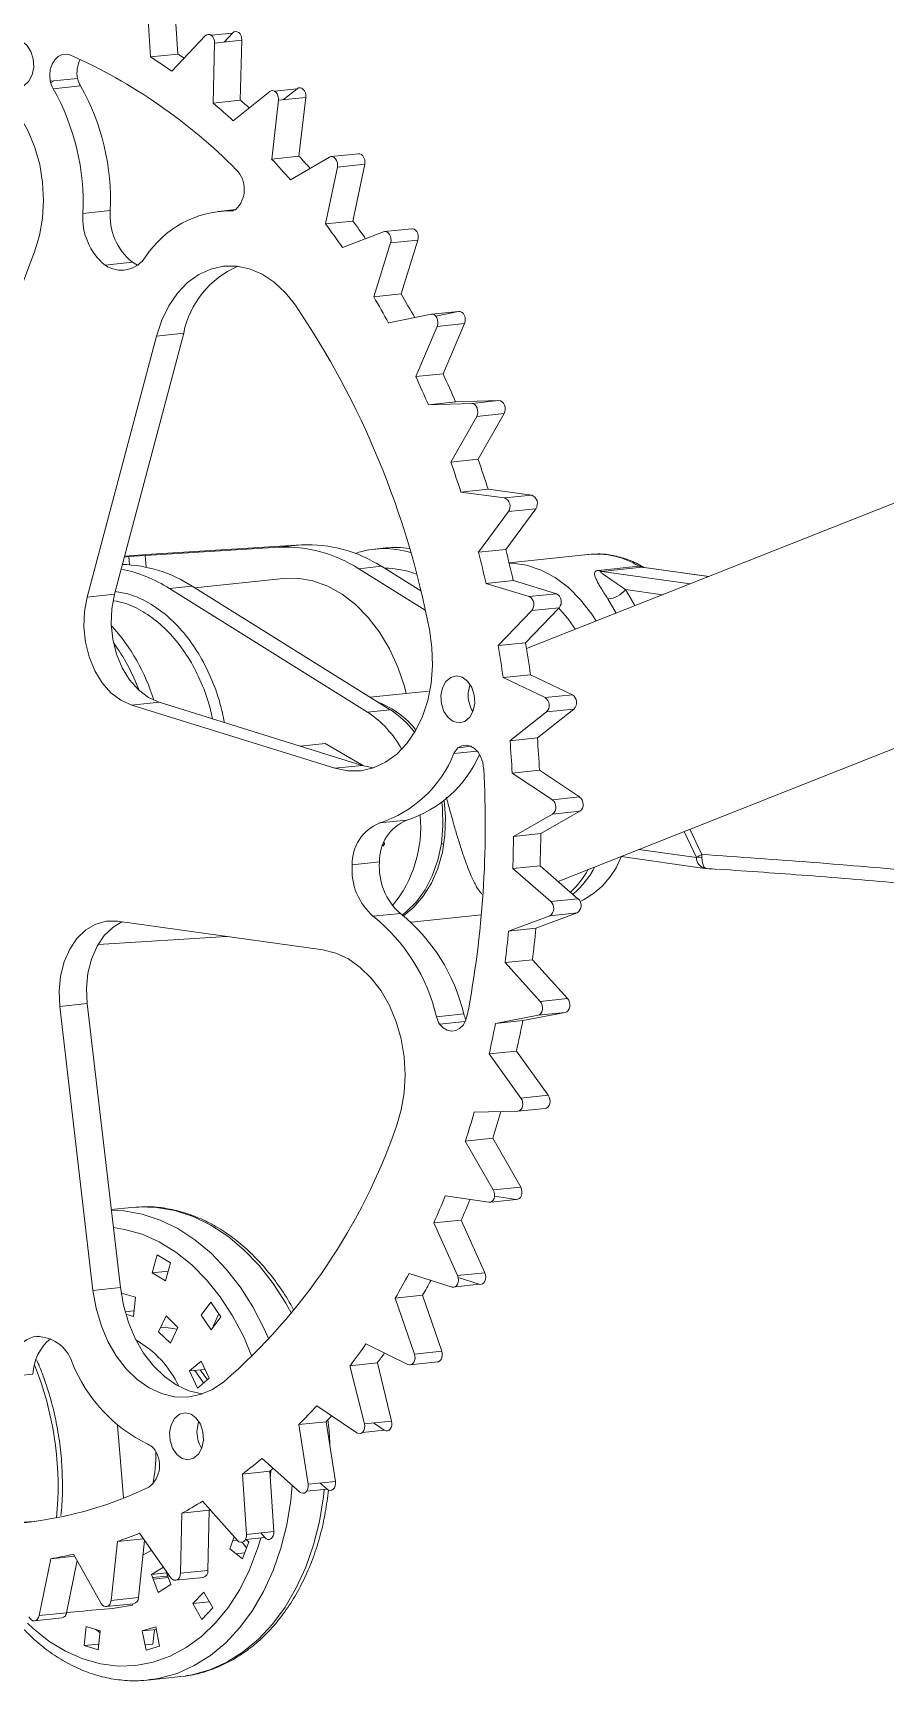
# Model space of a CAD drawing. Header units: millimetres. Extents: x -696 to 165, y -344 to 645.
# Drawn here: x -342.1 to -233.7, y -127.7 to 81.8 of the extents above; entities that cross this region are included whole.
import ezdxf

# ---------------------------------------------------------------- set-up
doc = ezdxf.new("R2010")
doc.units = ezdxf.units.MM

msp = doc.modelspace()

# ---------------------------------------------------------------- linework, layer by layer
at = {"color": 7, "linetype": 'Continuous', "lineweight": 15}
for p, q in [((-327.59, 86.48), (-327.11, 78.81)), ((-324.11, 86.85), (-323.64, 79.17)), ((-316.66, 81.84), (-317.75, 80.69)), ((-320.14, 81.48), (-324.38, 76.97)), ((-318.96, 80.57), (-319.15, 72.94)), ((-315.48, 80.93), (-315.68, 73.3)), ((-90.76, 78.1), (-279.27, 3.56)), ((-311.94, 74.4), (-316.57, 70.67)), ((-308.46, 74.76), (-310.2, 73.37)), ((-307.36, 73.66), (-308.22, 66.19)), ((-319.15, 72.94), (-315.68, 73.3)), ((-310.83, 73.3), (-311.69, 65.82)), ((-311.69, 65.82), (-308.22, 66.19)), ((-304.34, 66.05), (-309.31, 63.16)), ((-300.66, 66.48), (-304.13, 66.12)), ((-299.86, 65.15), (-301.37, 57.93)), ((-303.33, 64.79), (-304.84, 57.57)), ((-335.7, 58.9), (-332.22, 59.26)), ((-316.26, 59.39), (-318.49, 59.15)), ((-293.86, 56.96), (-297.33, 56.59)), ((-297.47, 56.56), (-302.69, 54.55)), ((-296.57, 55.15), (-298.71, 48.3)), ((-293.09, 55.51), (-295.23, 48.67)), ((-341.86, 54.03), (-353.62, 22.86)), ((-329.4, 52.68), (-332.88, 52.32)), ((-329.4, 52.68), (-328.77, 52.34)), ((-275.27, -26.04), (-74.97, 53.15)), ((-287.93, 46.44), (-290.83, 45.85)), ((-291.41, 46.07), (-296.81, 44.97)), ((-290.63, 44.53), (-293.37, 38.15)), ((-287.15, 44.9), (-289.89, 38.51)), ((-335.17, 10.11), (-326.35, 43.3)), ((-331.7, 10.47), (-322.88, 43.67)), ((-322.88, 43.67), (-326.35, 43.3)), ((-291.76, 34.55), (-288.29, 34.92)), ((-286.25, 34.73), (-291.76, 34.55)), ((-282.78, 35.1), (-288.29, 34.92)), ((-285.61, 33.09), (-288.91, 27.27)), ((-282.14, 33.45), (-285.43, 27.63)), ((-288.91, 27.27), (-285.43, 27.63)), ((-287.61, 23.46), (-284.14, 23.82)), ((-282.08, 22.71), (-287.61, 23.46)), ((-278.61, 23.08), (-284.14, 23.82)), ((-282.08, 22.71), (-278.61, 23.08)), ((-281.58, 20.98), (-285.39, 15.81)), ((-278.11, 21.35), (-281.92, 16.17)), ((-278.11, 21.35), (-281.58, 20.98)), ((-329.85, 15.25), (-330.44, 15.2)), ((-330.42, 15.3), (-326.98, 15.55)), ((-310.77, 16.46), (-327.77, 15.39)), ((-324.89, 15.69), (-326.98, 15.55)), ((-324.89, 15.69), (-307.89, 16.76)), ((-310.77, 16.46), (-307.89, 16.76)), ((-297.19, 16.36), (-298.58, 16.21)), ((-285.39, 15.81), (-281.92, 16.17)), ((-271.46, 15.54), (-281.49, 14.48)), ((-297.73, 14.02), (-300.61, 13.72)), ((-292.15, 8.44), (-300.61, 13.72)), ((-297.73, 14.02), (-292.72, 10.89)), ((-270.13, 13.51), (-264.98, 14.05)), ((-264.55, 13.9), (-269.7, 13.36)), ((-256.06, 12.74), (-264.33, 13.89)), ((-321.8, 11.49), (-324.68, 11.19)), ((-324.68, 11.19), (-299.5, -4.51)), ((-321.8, 11.49), (-296.63, -4.21)), ((-310.23, 12.48), (-321.48, 11.3)), ((-284.43, 11.84), (-280.95, 12.21)), ((-278.96, 10.18), (-284.43, 11.84)), ((-275.48, 10.54), (-280.95, 12.21)), ((-278.96, 10.18), (-275.48, 10.54)), ((-335.17, 10.11), (-331.7, 10.47)), ((-278.6, 8.39), (-282.87, 3.94)), ((-275.13, 8.76), (-279.39, 4.3)), ((-275.13, 8.76), (-278.6, 8.39)), ((-282.87, 3.94), (-279.39, 4.3)), ((-282.25, -0.13), (-278.77, 0.24)), ((-273.44, -2.31), (-278.77, 0.24)), ((-291.73, -1.85), (-299.16, -2.63)), ((-276.91, -2.68), (-282.25, -0.13)), ((-326.02, -3.27), (-329.5, -3.64)), ((-303.65, -11.65), (-329.5, -3.64)), ((-300.17, -11.29), (-326.02, -3.27)), ((-273.24, -4.13), (-277.9, -7.8)), ((-299.5, -4.51), (-296.63, -4.21)), ((-276.72, -4.49), (-281.38, -8.16)), ((-281.38, -8.16), (-277.9, -7.8)), ((-304.87, -8.52), (-308.02, -8.85)), ((-288, -9.05), (-286.33, -8.87)), ((-303.65, -11.65), (-300.17, -11.29)), ((-300.17, -11.29), (-298.73, -11.6)), ((-281.11, -12.27), (-277.64, -11.9)), ((-275.99, -15.67), (-281.11, -12.27)), ((-272.52, -15.31), (-277.64, -11.9)), ((-275.99, -15.67), (-272.52, -15.31)), ((-297.98, -18.62), (-294.5, -18.26)), ((-275.95, -17.49), (-280.94, -20.33)), ((-272.48, -17.13), (-277.46, -19.96)), ((-272.48, -17.13), (-275.95, -17.49)), ((-280.94, -20.33), (-277.46, -19.96)), ((-297.35, -21.31), (-297.49, -21.32)), ((-290.12, -21.28), (-289.78, -21.25)), ((-267.23, -22.9), (-256.58, -24.39)), ((-301.44, -23.94), (-297.97, -23.58)), ((-281.03, -24.41), (-277.55, -24.05)), ((-276.2, -28.62), (-281.03, -24.41)), ((-272.73, -28.25), (-277.55, -24.05)), ((-276.2, -28.62), (-272.73, -28.25)), ((-331.32, -31.11), (-305.18, -34.75)), ((-295.29, -30.13), (-298.77, -30.49)), ((-293.96, -31.24), (-285.02, -30.3)), ((-276.32, -30.42), (-281.56, -32.37)), ((-272.84, -30.05), (-278.08, -32)), ((-272.84, -30.05), (-276.32, -30.42)), ((-317.42, -33.05), (-333.78, -34.08)), ((-281.56, -32.37), (-278.08, -32)), ((-282, -36.37), (-278.53, -36.01)), ((-277.54, -41.32), (-282, -36.37)), ((-274.06, -40.96), (-278.53, -36.01)), ((-335.16, -41.58), (-338.63, -41.94)), ((-330.94, -77.69), (-335.16, -41.58)), ((-277.54, -41.32), (-274.06, -40.96)), ((-334.42, -78.06), (-338.63, -41.94)), ((-277.81, -43.07), (-283.23, -44.12)), ((-283.23, -44.12), (-279.75, -43.75)), ((-274.34, -42.71), (-279.75, -43.75)), ((-274.34, -42.71), (-277.81, -43.07)), ((-284.02, -47.98), (-280.55, -47.62)), ((-279.98, -53.61), (-284.02, -47.98)), ((-276.51, -53.24), (-280.55, -47.62)), ((-279.98, -53.61), (-276.51, -53.24)), ((-280.41, -55.28), (-285.92, -55.4)), ((-287.06, -59.07), (-283.58, -58.71)), ((-283.5, -65.28), (-287.06, -59.07)), ((-280.02, -64.92), (-283.58, -58.71)), ((-284.07, -66.86), (-289.6, -66.05)), ((-280.6, -66.49), (-283.34, -66.09)), ((-329.51, -67.51), (-332.1, -67.78)), ((-328.97, -67.46), (-329.51, -67.51)), ((-291.06, -69.47), (-287.58, -69.11)), ((-284.56, -75.82), (-287.58, -69.11)), ((-288.04, -76.18), (-291.06, -69.47)), ((-326.89, -75.82), (-326.27, -73.55)), ((-288.75, -77.64), (-294.22, -75.92)), ((-285.28, -77.28), (-287.96, -76.43)), ((-334.42, -78.06), (-330.94, -77.69)), ((-330.82, -78.56), (-330.8, -78.41)), ((-319.43, -79.57), (-318.14, -81.43)), ((-295.97, -79.04), (-292.5, -78.68)), ((-293.53, -86.15), (-295.97, -79.04)), ((-290.06, -85.79), (-292.5, -78.68)), ((-342.03, -83.95), (-341.32, -83.87)), ((-294.38, -87.47), (-299.7, -84.86)), ((-293.53, -86.15), (-290.06, -85.79)), ((-322.13, -88.31), (-320.64, -87.07)), ((-301.73, -87.64), (-298.25, -87.27)), ((-299.9, -95.04), (-301.73, -87.64)), ((-296.43, -94.68), (-298.25, -87.27)), ((-294.07, -87.52), (-290.6, -87.16)), ((-342.06, -88.7), (-345.53, -89.06)), ((-300.86, -96.19), (-305.96, -92.73)), ((-330.52, -104.46), (-331.29, -95.22)), ((-308.24, -95.13), (-304.76, -94.77)), ((-307.06, -102.72), (-308.24, -95.13)), ((-303.58, -102.36), (-304.76, -94.77)), ((-297.39, -95.83), (-298.73, -94.92)), ((-308.12, -103.7), (-312.92, -99.44)), ((-315.41, -101.41), (-311.93, -101.05)), ((-314.89, -109.09), (-315.41, -101.41)), ((-311.41, -108.72), (-311.93, -101.05)), ((-304.64, -103.33), (-305.51, -102.56)), ((-323.28, -114.03), (-323.14, -106.4)), ((-323.14, -106.4), (-319.66, -106.03)), ((-319.81, -113.67), (-319.66, -106.03)), ((-319.43, -105.91), (-319.66, -106.03)), ((-312.56, -109.5), (-313.09, -108.9)), ((-332.12, -117.5), (-331.31, -110)), ((-331.31, -110), (-328, -109.66)), ((-328.65, -117.13), (-327.86, -109.87)), ((-314.88, -110.78), (-315.46, -110.1)), ((-314.98, -109.76), (-314.61, -110.04)), ((-341.27, -119.42), (-339.8, -112.19)), ((-339.8, -112.19), (-336.76, -111.87)), ((-337.79, -119.06), (-336.45, -112.43)), ((-333.39, -117.86), (-336.91, -111.61)), ((-326.96, -114.18), (-325.47, -113.24)), ((-326.74, -114.77), (-324.85, -114.57)), ((-325.21, -113.61), (-324.53, -115.46)), ((-325.07, -114.4), (-324.92, -114.4)), ((-323.9, -114.93), (-320.42, -114.57)), ((-323.28, -114.03), (-319.81, -113.67)), ((-332.12, -117.5), (-328.65, -117.13)), ((-321.71, -117.88), (-320.32, -116.42)), ((-341.27, -119.42), (-337.79, -119.06)), ((-332.73, -118.28), (-329.25, -117.91)), ((-329.38, -118.07), (-329.4, -117.93)), ((-341.86, -120.09), (-338.38, -119.72)), ((-333.49, -121.34), (-333.75, -123.77)), ((-328.16, -121.37), (-326.43, -120.86)), ((-326.61, -121.21), (-326.8, -123.04)), ((-326.43, -120.86), (-325.94, -123.31)), ((-333.75, -123.77), (-335.53, -123.24)), ((-327.81, -123.15), (-326.8, -123.04)), ((-327.43, -127.62), (-323.26, -127.18)), ((-326.84, -127.54), (-327.43, -127.62)), ((-323.26, -127.18), (-322.67, -127.11))]:
    msp.add_line(p, q, dxfattribs=at)
at = {"color": 144, "linetype": 'Continuous', "lineweight": 0}
for p, q in [((-319.39, 81.56), (-316.66, 81.84)), ((-315.48, 80.93), (-318.96, 80.57)), ((-327.11, 78.81), (-323.64, 79.17)), ((-339.87, 75.7), (-336.4, 76.06)), ((-336.01, 75.11), (-339.48, 74.75)), ((-311.34, 74.46), (-308.46, 74.76)), ((-307.36, 73.66), (-310.83, 73.3)), ((-299.86, 65.15), (-303.33, 64.79)), ((-317.01, 59.21), (-316.61, 59.25)), ((-304.84, 57.57), (-301.37, 57.93)), ((-293.09, 55.51), (-296.57, 55.15)), ((-298.71, 48.3), (-295.23, 48.67)), ((-291.31, 46.08), (-287.93, 46.44)), ((-287.15, 44.9), (-290.63, 44.53)), ((-293.37, 38.15), (-289.89, 38.51)), ((-286.25, 34.73), (-282.78, 35.1)), ((-282.14, 33.45), (-285.61, 33.09)), ((-327.77, 15.39), (-329.85, 15.25)), ((-329.77, 14.22), (-329.85, 15.25)), ((-327.77, 15.39), (-327.64, 13.91)), ((-276.91, -2.68), (-273.44, -2.31)), ((-273.24, -4.13), (-276.72, -4.49)), ((-300.02, -11.34), (-304.87, -8.52)), ((-297.57, -21.55), (-297.35, -21.31)), ((-297.38, -21.05), (-297.35, -21.31)), ((-290.73, -43.26), (-287.26, -42.89)), ((-287.06, -43.86), (-290.34, -44.2)), ((-280.37, -55.28), (-276.89, -54.91)), ((-283.5, -65.28), (-280.02, -64.92)), ((-280.6, -66.49), (-283.82, -66.83)), ((-326.27, -73.55), (-324.58, -74.57)), ((-324.58, -74.57), (-325.2, -76.84)), ((-326.89, -75.82), (-324.86, -75.61)), ((-325.2, -76.84), (-326.89, -75.82)), ((-285.28, -77.28), (-288.33, -77.6)), ((-288.04, -76.18), (-284.56, -75.82)), ((-330.8, -78.41), (-329.03, -78.94)), ((-329.03, -78.94), (-329.28, -81.38)), ((-320.68, -81.23), (-319.43, -79.57)), ((-330.34, -80.77), (-329.21, -80.66)), ((-329.28, -81.38), (-330.25, -81.09)), ((-326.09, -83.32), (-325.13, -81.31)), ((-325.13, -81.31), (-323.61, -82.78)), ((-319.39, -83.09), (-320.68, -81.23)), ((-318.14, -81.43), (-319.39, -83.09)), ((-319.14, -82.59), (-318.41, -81.04)), ((-324.57, -84.79), (-326.09, -83.32)), ((-323.61, -82.78), (-324.57, -84.79)), ((-319.07, -82.66), (-319.14, -82.59)), ((-320.64, -87.07), (-319.64, -89.24)), ((-322.13, -88.31), (-320.16, -88.1)), ((-321.13, -90.48), (-322.13, -88.31)), ((-319.64, -89.24), (-321.13, -90.48)), ((-297.39, -95.83), (-300.13, -96.12)), ((-299.9, -95.04), (-296.43, -94.68)), ((-307.06, -102.72), (-303.58, -102.36)), ((-304.64, -103.33), (-307.24, -103.6)), ((-316.03, -109.87), (-320.47, -104.87)), ((-324.5, -114.61), (-328.51, -108.94)), ((-314.89, -109.09), (-311.41, -108.72)), ((-317.02, -110.94), (-316.45, -109.4)), ((-315.41, -112.2), (-317.02, -110.94)), ((-316.63, -109.87), (-316.08, -109.82)), ((-314.61, -110.04), (-315.41, -112.2)), ((-312.56, -109.5), (-315.03, -109.76)), ((-316.22, -111.56), (-315.13, -111.44)), ((-326.96, -114.18), (-325.07, -113.98)), ((-326.12, -116.46), (-326.96, -114.18)), ((-326.81, -114.58), (-325.07, -114.4)), ((-324.53, -115.46), (-326.12, -116.46)), ((-320.32, -116.42), (-319.17, -118.45)), ((-321.71, -117.88), (-319.62, -117.66)), ((-320.56, -119.9), (-321.71, -117.88)), ((-319.17, -118.45), (-320.56, -119.9)), ((-335.53, -123.24), (-335.27, -120.81)), ((-335.27, -120.81), (-333.49, -121.34)), ((-328.16, -121.37), (-326.37, -121.18)), ((-327.67, -123.81), (-328.16, -121.37)), ((-335.53, -123.24), (-333.68, -123.05)), ((-325.94, -123.31), (-327.67, -123.81))]:
    msp.add_line(p, q, dxfattribs=at)
at = {"color": 8, "linetype": 'Continuous', "lineweight": 15}
for p, q in [((-269.7, 13.36), (-258.47, 11.79)), ((-256.11, 12.72), (-264.55, 13.9)), ((-266.69, 11.06), (-265.48, 9.02)), ((-261.97, 10.4), (-266.69, 11.06)), ((-267.87, 8.07), (-268.92, 9.89)), ((-285.56, -9.48), (-288.51, -9.79)), ((-257.66, -23), (-259.24, -19.7)), ((-258.5, -19.41), (-256.98, -22.62)), ((-264.99, -21.97), (-257.66, -23)), ((-257.6, -22.96), (-256.97, -23.05)), ((-256.55, -24.36), (-256.8, -24.33)), ((-341.35, -88.87), (-341.87, -87.54)), ((-320.78, -88.17), (-319.86, -89.42)), ((-333.52, -121.6), (-334.09, -121.16))]:
    msp.add_line(p, q, dxfattribs=at)
at = {"color": 144, "linetype": 'Continuous', "lineweight": 0, "flags": 128}
for points in [[(-316.66, 81.84), (-316.49, 81.98), (-316.29, 82.03), (-316.08, 82.01), (-315.89, 81.9), (-315.72, 81.72), (-315.59, 81.49), (-315.51, 81.22), (-315.48, 80.93)], [(-318.96, 80.57), (-318.98, 80.85), (-319.06, 81.12), (-319.19, 81.36), (-319.36, 81.54), (-319.56, 81.64), (-319.76, 81.67), (-319.96, 81.61), (-320.14, 81.48)], [(-310.83, 73.3), (-310.83, 73.59), (-310.89, 73.87), (-311, 74.12), (-311.15, 74.32), (-311.34, 74.46), (-311.55, 74.52), (-311.75, 74.5), (-311.94, 74.4)], [(-308.46, 74.76), (-308.28, 74.86), (-308.07, 74.88), (-307.87, 74.82), (-307.68, 74.68), (-307.52, 74.48), (-307.41, 74.23), (-307.36, 73.95), (-307.36, 73.66)], [(-287.93, 46.44), (-287.73, 46.44), (-287.53, 46.36), (-287.34, 46.2), (-287.2, 45.98), (-287.1, 45.72), (-287.06, 45.44), (-287.08, 45.16), (-287.15, 44.9)], [(-290.63, 44.53), (-290.55, 44.79), (-290.54, 45.07), (-290.58, 45.36), (-290.67, 45.62), (-290.82, 45.84), (-291, 45.99), (-291.2, 46.07), (-291.41, 46.07)], [(-285.61, 33.09), (-285.51, 33.33), (-285.47, 33.6), (-285.49, 33.89), (-285.56, 34.16), (-285.69, 34.4), (-285.85, 34.59), (-286.05, 34.7), (-286.25, 34.73)], [(-282.78, 35.1), (-282.57, 35.06), (-282.38, 34.95), (-282.21, 34.77), (-282.09, 34.53), (-282.01, 34.26), (-281.99, 33.97), (-282.04, 33.69), (-282.14, 33.45)], [(-294.58, -2.14), (-294.8, -1.28), (-295.64, 1.19), (-296.7, 3.51), (-297.96, 5.64), (-299.41, 7.53), (-301.01, 9.16), (-302.74, 10.49), (-304.56, 11.5), (-306.45, 12.18), (-308.37, 12.5), (-310.23, 12.48)], [(-294.94, -30.41), (-293.62, -29.34), (-292.41, -27.94), (-291.38, -26.28), (-290.57, -24.4), (-289.98, -22.34), (-289.65, -20.16), (-289.57, -17.9), (-289.73, -15.74)], [(-256.98, -22.62), (-256.97, -23.01), (-256.94, -23.37), (-256.89, -23.69), (-256.81, -23.96), (-256.71, -24.18), (-256.6, -24.32), (-256.47, -24.4), (-256.34, -24.39)], [(-330.77, -31.18), (-331.87, -31.85), (-332.98, -32.93), (-333.91, -34.3), (-334.61, -35.92), (-335.06, -37.71), (-335.25, -39.63), (-335.16, -41.58)], [(-280.02, -64.92), (-279.92, -65.17), (-279.86, -65.45), (-279.87, -65.74), (-279.93, -66), (-280.04, -66.23), (-280.2, -66.39), (-280.39, -66.48), (-280.6, -66.49)], [(-284.07, -66.86), (-283.87, -66.85), (-283.68, -66.76), (-283.52, -66.59), (-283.4, -66.37), (-283.34, -66.1), (-283.34, -65.82), (-283.39, -65.53), (-283.5, -65.28)], [(-288.75, -77.64), (-288.55, -77.66), (-288.35, -77.6), (-288.17, -77.47), (-288.04, -77.27), (-287.95, -77.02), (-287.92, -76.74), (-287.95, -76.45), (-288.04, -76.18)], [(-284.56, -75.82), (-284.48, -76.09), (-284.45, -76.37), (-284.48, -76.65), (-284.56, -76.9), (-284.7, -77.1), (-284.87, -77.24), (-285.07, -77.3), (-285.28, -77.28)], [(-300.86, -96.19), (-300.66, -96.28), (-300.45, -96.3), (-300.26, -96.22), (-300.09, -96.08), (-299.96, -95.87), (-299.88, -95.61), (-299.86, -95.33), (-299.9, -95.04)], [(-296.43, -94.68), (-296.39, -94.96), (-296.41, -95.24), (-296.49, -95.5), (-296.62, -95.71), (-296.78, -95.86), (-296.98, -95.93), (-297.19, -95.92), (-297.39, -95.83)], [(-303.58, -102.36), (-303.57, -102.65), (-303.61, -102.92), (-303.71, -103.16), (-303.86, -103.35), (-304.04, -103.46), (-304.24, -103.5), (-304.45, -103.46), (-304.64, -103.33)], [(-308.12, -103.7), (-307.92, -103.82), (-307.72, -103.86), (-307.52, -103.83), (-307.33, -103.71), (-307.19, -103.52), (-307.09, -103.28), (-307.04, -103.01), (-307.06, -102.72)], [(-311.41, -108.72), (-311.42, -109), (-311.49, -109.27), (-311.61, -109.49), (-311.78, -109.65), (-311.97, -109.73), (-312.17, -109.73), (-312.38, -109.65), (-312.56, -109.5)], [(-316.03, -109.87), (-315.85, -110.02), (-315.65, -110.1), (-315.44, -110.09), (-315.25, -110.01), (-315.09, -109.85), (-314.97, -109.63), (-314.9, -109.37), (-314.89, -109.09)], [(-333.39, -117.86), (-333.23, -118.07), (-333.05, -118.21), (-332.84, -118.27), (-332.64, -118.26), (-332.45, -118.16), (-332.29, -117.99), (-332.18, -117.76), (-332.12, -117.5)]]:
    msp.add_lwpolyline(points, dxfattribs=at)
at = {"color": 7, "linetype": 'Continuous', "lineweight": 15, "flags": 128}
for points in [[(-346.25, 78.46), (-346.18, 77.42), (-345.87, 76.45), (-345.34, 75.67), (-344.66, 75.16), (-343.92, 74.99), (-343.19, 75.18), (-342.58, 75.71), (-342.15, 76.52), (-341.95, 77.5), (-342.01, 78.54), (-342.33, 79.51), (-342.85, 80.3), (-343.53, 80.81), (-344.28, 80.97), (-345, 80.78), (-345.62, 80.25), (-346.05, 79.44), (-346.25, 78.46)], [(-339.87, 75.7), (-339.93, 76.46), (-339.85, 77.2), (-339.63, 77.88), (-339.29, 78.44), (-338.86, 78.86), (-338.35, 79.11), (-337.81, 79.17), (-337.26, 79.03)], [(-351.08, 76.55), (-349.43, 76.13), (-347.84, 75.36), (-346.32, 74.27), (-344.94, 72.89), (-343.7, 71.24), (-342.65, 69.36), (-341.81, 67.3), (-341.2, 65.11), (-340.83, 62.84), (-340.71, 60.55), (-340.84, 58.28), (-341.23, 56.09), (-341.86, 54.03)], [(-339.81, 75.5), (-339.72, 75.55), (-339.43, 75.74)], [(-303.33, 64.79), (-303.31, 65.07), (-303.34, 65.35), (-303.43, 65.62), (-303.57, 65.84), (-303.74, 66.01), (-303.94, 66.1), (-304.15, 66.12), (-304.34, 66.05)], [(-300.66, 66.48), (-300.47, 66.47), (-300.27, 66.38), (-300.09, 66.21), (-299.95, 65.98), (-299.86, 65.72), (-299.83, 65.43), (-299.86, 65.15)], [(-296.57, 55.15), (-296.51, 55.42), (-296.52, 55.71), (-296.59, 55.98), (-296.71, 56.23), (-296.87, 56.42), (-297.06, 56.55), (-297.26, 56.6), (-297.47, 56.56)], [(-293.86, 56.96), (-293.79, 56.96), (-293.58, 56.91), (-293.39, 56.79), (-293.23, 56.59), (-293.11, 56.35), (-293.05, 56.07), (-293.04, 55.79), (-293.09, 55.51)], [(-326.35, 43.3), (-325.67, 45.33), (-324.77, 47.16), (-323.67, 48.77), (-322.39, 50.1), (-320.97, 51.13), (-319.43, 51.83), (-317.81, 52.19), (-316.16, 52.19), (-314.51, 51.85), (-312.9, 51.16), (-311.37, 50.14), (-309.95, 48.82), (-308.67, 47.23)], [(-329.5, -3.64), (-330.86, -3.02), (-332.13, -2.06), (-333.25, -0.78), (-334.19, 0.75), (-334.91, 2.5), (-335.38, 4.38), (-335.59, 6.32), (-335.52, 8.26), (-335.17, 10.11)], [(-331.7, 10.47), (-332.04, 8.62), (-332.11, 6.68), (-331.91, 4.74), (-331.44, 2.86), (-330.72, 1.12), (-329.78, -0.42), (-328.65, -1.69), (-327.38, -2.66), (-326.02, -3.27)], [(-291.63, 5.98), (-291.3, 3.7), (-291.23, 1.4), (-291.41, -0.86), (-291.84, -3.03), (-292.51, -5.06), (-293.4, -6.9), (-294.5, -8.51), (-295.77, -9.85), (-297.2, -10.89), (-298.73, -11.6), (-300.34, -11.97), (-301.99, -11.99), (-303.65, -11.65)], [(-290.17, -2.42), (-290.11, -3.46), (-289.79, -4.43), (-289.26, -5.22), (-288.59, -5.73), (-287.84, -5.9), (-287.12, -5.7), (-286.5, -5.17), (-286.07, -4.37), (-285.87, -3.39), (-285.93, -2.35), (-286.25, -1.38), (-286.78, -0.59), (-287.45, -0.08), (-288.2, 0.09), (-288.92, -0.11), (-289.54, -0.64), (-289.97, -1.44), (-290.17, -2.42)], [(-286.47, -0.99), (-286.5, -1.08), (-286.69, -2.06)], [(-288, -9.05), (-287.5, -8.79), (-286.96, -8.72), (-286.41, -8.84), (-285.89, -9.15), (-285.44, -9.62), (-285.08, -10.23), (-284.84, -10.94), (-284.73, -11.69)], [(-290.04, -15.99), (-289.97, -16.74), (-289.91, -19), (-290.11, -21.22), (-290.57, -23.35), (-291.26, -25.32), (-292.17, -27.11), (-293.28, -28.65), (-294.57, -29.91), (-295.07, -30.3)], [(-338.63, -41.94), (-338.72, -39.99), (-338.54, -38.08), (-338.09, -36.28), (-337.38, -34.67), (-336.46, -33.29), (-335.34, -32.22), (-334.08, -31.48), (-332.72, -31.1), (-331.32, -31.11)], [(-305.18, -34.75), (-303.53, -35.16), (-301.93, -35.91), (-300.42, -36.98), (-299.02, -38.35), (-297.78, -39.98), (-296.72, -41.85), (-295.86, -43.89), (-295.24, -46.08), (-294.85, -48.34), (-294.72, -50.64), (-294.84, -52.92), (-295.21, -55.11), (-295.83, -57.18)], [(-277.81, -43.07), (-277.62, -43), (-277.45, -42.84), (-277.33, -42.63), (-277.26, -42.36), (-277.24, -42.08), (-277.29, -41.8), (-277.39, -41.54), (-277.54, -41.32)], [(-274.06, -40.96), (-273.91, -41.17), (-273.81, -41.43), (-273.77, -41.72), (-273.78, -42), (-273.85, -42.26), (-273.98, -42.48), (-274.14, -42.63), (-274.34, -42.71)], [(-286.81, -43.08), (-287.02, -43.76), (-287.35, -44.34), (-287.78, -44.77), (-288.28, -45.03), (-288.82, -45.1), (-289.37, -44.98), (-289.88, -44.67), (-290.34, -44.2)], [(-280.41, -55.28), (-280.21, -55.24), (-280.03, -55.11), (-279.89, -54.92), (-279.79, -54.68), (-279.75, -54.4), (-279.77, -54.11), (-279.85, -53.84), (-279.98, -53.61)], [(-276.51, -53.24), (-276.38, -53.48), (-276.3, -53.75), (-276.28, -54.03), (-276.32, -54.31), (-276.41, -54.56), (-276.56, -54.75), (-276.73, -54.87), (-276.89, -54.91)], [(-317.77, -89.69), (-319.22, -90.67), (-320.77, -91.32), (-322.39, -91.63), (-324.04, -91.59), (-325.69, -91.19), (-327.29, -90.45), (-328.81, -89.39), (-330.21, -88.03), (-331.46, -86.4), (-332.53, -84.55), (-333.39, -82.5), (-334.02, -80.32), (-334.42, -78.06)], [(-330.94, -77.69), (-330.55, -79.96), (-329.92, -82.14), (-329.05, -84.18), (-327.99, -86.04), (-326.74, -87.67), (-325.34, -89.03), (-323.82, -90.09), (-322.22, -90.83), (-320.57, -91.22), (-320.49, -91.23)], [(-290.06, -85.79), (-290, -86.07), (-289.99, -86.35), (-290.04, -86.62), (-290.15, -86.85), (-290.31, -87.03), (-290.49, -87.13), (-290.6, -87.16)], [(-294.38, -87.47), (-294.17, -87.52), (-293.97, -87.5), (-293.78, -87.39), (-293.63, -87.22), (-293.52, -86.99), (-293.46, -86.72), (-293.47, -86.43), (-293.53, -86.15)], [(-324.67, -96.13), (-324.61, -97.16), (-324.29, -98.14), (-323.76, -98.92), (-323.09, -99.43), (-322.34, -99.6), (-321.62, -99.41), (-321, -98.87), (-320.57, -98.07), (-320.37, -97.09), (-320.43, -96.05), (-320.75, -95.08), (-321.28, -94.29), (-321.95, -93.78), (-322.7, -93.62), (-323.42, -93.81), (-324.04, -94.34), (-324.47, -95.14), (-324.67, -96.13)], [(-320.97, -94.69), (-321, -94.78), (-321.19, -95.76)], [(-311.49, -100.71), (-311.62, -100.81), (-311.93, -101.05)], [(-341.81, -107.44), (-343.34, -107.52), (-346.21, -107.55)], [(-324.5, -114.61), (-324.33, -114.79), (-324.13, -114.9), (-323.93, -114.93), (-323.73, -114.88), (-323.55, -114.75), (-323.41, -114.56), (-323.32, -114.31), (-323.28, -114.03)], [(-342.57, -119.57), (-342.43, -119.8), (-342.26, -119.97), (-342.06, -120.07), (-341.85, -120.09), (-341.66, -120.02), (-341.48, -119.88), (-341.35, -119.68), (-341.27, -119.42)]]:
    msp.add_lwpolyline(points, dxfattribs=at)
at = {"color": 8, "linetype": 'Continuous', "lineweight": 15, "flags": 128}
for points in [[(-281.48, 14.42), (-281.12, 14.41), (-279.26, 14.15), (-277.42, 13.55), (-275.64, 12.6), (-273.95, 11.34), (-272.39, 9.78), (-270.98, 7.95), (-270.41, 7.07)], [(-332.09, -67.86), (-330.5, -67.94), (-328.17, -68.35), (-325.86, -69.11), (-323.61, -70.2), (-321.45, -71.62), (-319.39, -73.34), (-317.46, -75.35), (-315.68, -77.62), (-314.08, -80.13), (-312.67, -82.85), (-312.04, -84.27)], [(-309.19, -81.01), (-309.91, -79.69), (-311.51, -77.18), (-313.29, -74.91), (-315.22, -72.9), (-317.28, -71.18), (-319.45, -69.76), (-321.69, -68.67), (-324, -67.91), (-326.33, -67.5), (-328.66, -67.44), (-328.97, -67.46)], [(-314.21, -86.48), (-315.29, -83.89), (-316.67, -81.28), (-318.23, -78.87), (-319.97, -76.71), (-321.86, -74.81), (-323.87, -73.2), (-325.99, -71.9), (-328.18, -70.93), (-330.41, -70.3), (-331.83, -70.08)], [(-323.72, -83.01), (-325.14, -82.76), (-325.82, -82.74)], [(-320.35, -89.83), (-320.44, -89.68), (-321.48, -88.24)], [(-311.87, -102.02), (-311.87, -102.01), (-311.82, -100.97)], [(-309.09, -102.84), (-309.27, -104.77), (-309.78, -107.87), (-310.53, -110.86), (-311.52, -113.69), (-312.73, -116.34), (-314.15, -118.77), (-315.76, -120.95), (-317.54, -122.86), (-319.48, -124.48), (-321.55, -125.78), (-323.72, -126.76), (-325.97, -127.39), (-326.84, -127.54)], [(-322.67, -127.11), (-321.8, -126.96), (-319.55, -126.32), (-317.38, -125.34), (-315.31, -124.04), (-313.37, -122.42), (-311.59, -120.51), (-309.98, -118.33), (-308.56, -115.9), (-307.35, -113.25), (-306.36, -110.42), (-305.61, -107.43), (-305.11, -104.33), (-305, -103.37)], [(-342.73, -120.39), (-342.03, -121.04), (-340.02, -122.65), (-337.9, -123.95), (-335.71, -124.92), (-333.47, -125.55), (-331.22, -125.83), (-328.97, -125.77), (-326.76, -125.35), (-324.61, -124.59), (-322.56, -123.49), (-320.62, -122.07), (-318.83, -120.35), (-317.2, -118.34), (-315.76, -116.08), (-314.52, -113.59), (-313.5, -110.9), (-313.09, -109.56)], [(-326.98, -111.1), (-327.08, -111.16), (-328.05, -111.69)]]:
    msp.add_lwpolyline(points, dxfattribs=at)
at = {"color": 7, "linetype": 'Continuous', "lineweight": 15}
for centre, radius, start, end in [((-365.68, 15.41), 69.68, 44.7447, 65.9322), ((-332.76, 76.76), 3.7, 152.2361, 190.8145), ((-366.07, 17.86), 72.34, 54.8046, 57.4131), ((-362.05, 19.06), 71.34, 56.6312, 57.421), ((-365.1, 60.26), 29.43, 357.3566, 29.5035), ((-361.62, 60.62), 29.43, 357.3566, 29.5035), ((-371.87, 10.37), 81.82, 47.4809, 49.8837), ((-367.8, 11.42), 80.91, 48.8185, 49.8902), ((-379.28, 2.91), 92.33, 40.7306, 42.9473), ((-375.29, 3.75), 91.63, 41.6304, 42.9518), ((-318.75, 61.96), 3.58, 313.8935, 44.2665), ((-328.02, 58.3), 7.7, 175.4972, 230.9011), ((-324.55, 58.66), 7.7, 175.4972, 230.9011), ((-316.93, 46.28), 12.93, 90.3763, 146.6728), ((-330.82, 55.34), 3.66, 235.7158, 327.7283), ((-311.37, 41.4), 11.73, 113.2867, 168.8461), ((-396.86, -9.69), 114, 28.6477, 30.5738), ((-393.29, -9.27), 113.9, 28.8244, 30.5742), ((-400.68, -14.93), 111.04, 10.8536, 34.0415), ((-405.55, -14.09), 123.75, 23.1465, 24.9701), ((-402.08, -13.73), 123.75, 23.1465, 24.9701), ((-413.07, -17.05), 131.83, 17.8951, 19.6433), ((-409.6, -16.69), 131.83, 17.8951, 19.6433), ((-279.02, 22.02), 1.13, 323.5794, 68.8179), ((-282.49, 21.66), 1.13, 323.5794, 68.8179), ((-307.06, -0.35), 17.12, 57.0094, 92.7772), ((-309.94, -0.65), 17.12, 57.0094, 92.7772), ((-297.35, 4.55), 11.72, 73.5023, 108.3897), ((-295.98, 4.72), 11.7, 81.0575, 95.9332), ((-418.64, -18.69), 137.64, 12.8155, 14.5142), ((-415.17, -18.33), 137.64, 12.8155, 14.5142), ((-334.43, -4.16), 18.19, 57.5766, 78.652), ((-331.21, -3.05), 17.32, 57.11, 88.3036), ((-276.01, 9.51), 1.16, 319.5825, 62.7346), ((-279.49, 9.15), 1.16, 319.5825, 62.7346), ((-350.4, -10.19), 24.77, 16.8278, 42.3874), ((-352.77, -10.76), 25.82, 20.3702, 35.81), ((-418.19, -18.94), 140.73, 7.8339, 9.5076), ((-421.67, -19.31), 140.73, 7.8339, 9.5076), ((-282.76, -2.36), 3.94, 175.639, 212.1405), ((-306.83, -15.59), 13.28, 28.471, 56.5223), ((-303.27, -14.52), 12.27, 37.3346, 57.2279), ((-421.79, -19.34), 140.86, 2.8787, 4.5514), ((-418.31, -18.98), 140.86, 2.8787, 4.5514), ((-302.65, -4.12), 15.24, 287.8624, 338.1582), ((-299.11, -3.87), 15.11, 287.7548, 336.494), ((-286.2, -10.82), 2.53, 135.4104, 155.8293), ((-412.86, -18.94), 128.34, 349.1584, 3.2381), ((-273.22, -16.24), 1.16, 309.7095, 52.7494), ((-295.88, -23.77), 5.56, 112.1257, 181.76), ((-292.41, -23.41), 5.56, 112.1257, 181.76), ((-308.4, -19.16), 15.66, 320.4849, 5.4944), ((-418.94, -19.3), 138.01, 357.879, 359.5747), ((-415.47, -18.94), 138.01, 357.879, 359.5747), ((-277.04, -19.16), 10.5, 295.799, 339.4166), ((-293.66, -24.59), 7.81, 175.2424, 229.1428), ((-290.19, -24.23), 7.81, 175.2424, 229.1428), ((-281.37, -19.11), 11.32, 312.7743, 331.4958), ((-280.85, -18.87), 11.56, 310.2886, 332.6261), ((-276.95, -29.47), 1.14, 303.691, 48.7055), ((-273.47, -29.11), 1.14, 303.691, 48.7055), ((-313.56, -48.72), 23.48, 13.4627, 50.9353), ((-310.09, -48.36), 23.48, 13.4627, 50.9353), ((-413.36, -19.69), 132.41, 352.7628, 354.506), ((-409.88, -19.33), 132.41, 352.7628, 354.506), ((-402.07, -20.58), 124.49, 347.4554, 349.2717), ((-405.54, -20.94), 124.49, 347.4554, 349.2717), ((-396.21, -23.34), 114.86, 341.8777, 343.7943), ((-392.65, -23.01), 114.77, 341.8774, 343.6438), ((-367.54, -32.43), 75.86, 310.9978, 340.9583), ((-386.21, -27.01), 104.19, 335.9468, 337.992), ((-382.32, -26.82), 103.75, 335.9442, 337.5074), ((-376.37, -31.83), 93.23, 329.5774, 331.7799), ((-372.26, -31.83), 92.5, 329.5727, 330.9143), ((-335.8, -88.98), 6.26, 130.2434, 177.4445), ((-341.58, -88.65), 4.72, 17.3525, 95.4929), ((-367.47, -37.53), 82.66, 322.6875, 325.0741), ((-318.83, -79.98), 19.63, 201.6926, 244.0137), ((-363.27, -37.71), 81.75, 322.6811, 323.7748), ((-360.09, -43.65), 73.07, 315.2091, 317.8001), ((-355.91, -43.98), 72.07, 315.2012, 316.0157), ((-317.26, -96.06), 3.94, 175.639, 212.1405), ((-329.38, -100.32), 3.44, 306.7308, 39.8105), ((-342.78, -99.2), 16.35, 347.5408, 2.1863), ((-354.59, -49.62), 64.94, 307.1053, 309.9082), ((-348.76, -58), 49.93, 268.9372, 295.4284), ((-351, -54.85), 58.6, 298.3928, 301.3945), ((-349.12, -58.76), 54.25, 289.1639, 292.3239), ((-348.47, -60.9), 52.01, 279.5948, 282.8448), ((-320.63, -113.77), 0.823, 284.2555, 6.9524), ((-329.42, -117.16), 0.772, 282.2914, 1.8367), ((-338.51, -119.01), 0.722, 280.4856, 356.2653), ((-373.63, 268.34), 389.04, 275.2861, 275.9246), ((-335, -91.92), 26.75, 273.2666, 282.1216)]:
    msp.add_arc(centre, radius, start, end, dxfattribs=at)
at = {"color": 144, "linetype": 'Continuous', "lineweight": 0}
for centre, radius, start, end in [((-336.23, 76.63), 3.75, 194.3313, 210.0126), ((-332.76, 76.99), 3.75, 194.3313, 210.0126), ((-316.97, 60.77), 1.56, 268.5889, 296.7723), ((-387.83, -3.92), 103.29, 34.4807, 36.5378), ((-383.98, -3.29), 102.83, 34.995, 36.5405), ((-297.31, 2.73), 11.05, 68.4555, 90.2122), ((-269.53, 14.53), 1.18, 239.4128, 261.6388), ((-264.38, 15.07), 1.18, 239.4128, 261.6388), ((-269.1, 12.91), 3.03, 273.2573, 322.3792), ((-301.98, -13.47), 10.9, 37.6752, 69.0594), ((-277.55, -3.67), 1.17, 314.9833, 57.4018), ((-274.07, -3.3), 1.17, 314.9833, 57.4018), ((-276.7, -16.6), 1.16, 309.7095, 52.7494), ((-248.08, -39.8), 19.34, 117.38, 119.6948), ((-256.25, -23), 1.42, 179.8767, 260.9938), ((-287.13, -42.3), 3.73, 194.8468, 210.6009), ((-283.6, -41.92), 3.79, 194.9108, 207.0241), ((-340.08, -89.04), 5.45, 110.9912, 180.3025), ((-328.32, -99.63), 2.19, 43.7037, 66.1807)]:
    msp.add_arc(centre, radius, start, end, dxfattribs=at)
at = {"color": 8, "linetype": 'Continuous', "lineweight": 15}
for centre, radius, start, end in [((-270.47, 5), 10.58, 58.756, 95.3702), ((-287.18, -2.89), 16.68, 32.2547, 44.019), ((-335.27, -95.71), 12.96, 24.9042, 60.767), ((-380.14, -102.99), 41.28, 354.4599, 20)]:
    msp.add_arc(centre, radius, start, end, dxfattribs=at)
at = {"color": 7, "linetype": 'Continuous', "lineweight": 15}
for points, knots in [([(-264.41, 13.91), (-264.49, 13.96), (-265.14, 14.37), (-266.43, 14.93), (-268.29, 15.45), (-270.07, 15.66), (-271.2, 15.54), (-271.72, 15.48)], [0, 0, 0, 0, 0.034238, 0.289342, 0.542413, 0.792443, 1, 1, 1, 1]), ([(-289.47, -15.32), (-289.39, -15.63), (-289.04, -16.98), (-288.51, -18.86), (-287.91, -20.9), (-287.39, -22.52), (-286.88, -23.97), (-286.34, -25.35), (-285.81, -26.45), (-285.33, -27.23), (-285.04, -27.55), (-284.94, -27.66)], [0, 0, 0, 0, 0.055931, 0.24025, 0.347607, 0.465956, 0.59598, 0.700644, 0.844915, 0.949691, 1, 1, 1, 1]), ([(-256.98, -22.62), (-252.17, -22.94), (-247.47, -23.28), (-240.54, -23.82), (-238.26, -24), (-233.72, -24.39), (-231.48, -24.58), (-220.37, -25.58), (-211.9, -26.45), (-195.5, -28.29), (-187.63, -29.25), (-176.11, -30.72), (-172.33, -31.22), (-164.83, -32.23), (-161.12, -32.73), (-157.42, -33.24)], [0, 0, 0, 0, 0.125, 0.125, 0.1875, 0.1875, 0.25, 0.25, 0.5, 0.5, 0.75, 0.75, 0.875, 0.875, 1, 1, 1, 1]), ([(-256.48, -24.42), (-256.48, -24.42), (-255.94, -24.45), (-255.42, -24.49), (-254.9, -24.52)], [0, 0, 0, 0, 0.003564, 1, 1, 1, 1]), ([(-156.75, -34.99), (-162.99, -34.14), (-173.42, -32.72), (-188.65, -30.79), (-202.2, -29.2), (-214, -27.94), (-223.77, -26.99), (-232.76, -26.17), (-243, -25.32), (-251.01, -24.76), (-254.77, -24.5)], [0, 0, 0, 0, 0.213326, 0.356364, 0.499652, 0.642553, 0.714353, 0.78615, 0.899814, 1, 1, 1, 1]), ([(-308.93, -80.53), (-309.04, -80.31), (-309.6, -79.21), (-310.79, -77.43), (-312.49, -75.21), (-314.36, -73.23), (-316.36, -71.51), (-318.47, -70.07), (-320.66, -68.93), (-322.92, -68.09), (-325.21, -67.58), (-327.23, -67.37), (-328.46, -67.46), (-328.93, -67.49)], [0, 0, 0, 0, 0.025815, 0.128031, 0.230281, 0.332497, 0.434586, 0.536421, 0.637852, 0.738734, 0.838977, 0.938589, 1, 1, 1, 1]), ([(-338.51, -106.69), (-338.46, -106.21), (-338.3, -104.73), (-338.28, -102.18), (-338.44, -99.1), (-338.84, -96.04), (-339.47, -93.03), (-340.14, -90.68), (-340.79, -88.85), (-341.19, -87.77), (-341.51, -87.09), (-341.61, -86.89)], [0, 0, 0, 0, 0.071921, 0.222685, 0.373444, 0.52422, 0.675035, 0.825908, 0.885742, 0.966143, 1, 1, 1, 1]), ([(-304.3, -97.76), (-304.3, -97.57), (-304.31, -96.49), (-304.44, -95.42), (-304.54, -94.54)], [0, 0, 0, 0, 0.177621, 1, 1, 1, 1]), ([(-322.64, -127.07), (-322.4, -127.04), (-321.41, -126.94), (-319.72, -126.45), (-317.58, -125.58), (-315.54, -124.4), (-313.61, -122.94), (-311.82, -121.21), (-310.18, -119.22), (-308.71, -117), (-307.43, -114.57), (-306.35, -111.96), (-305.48, -109.19), (-304.83, -106.35), (-304.59, -104.39), (-304.47, -103.44)], [0, 0, 0, 0, 0.025108, 0.105159, 0.185252, 0.265604, 0.346363, 0.427589, 0.50926, 0.591298, 0.673601, 0.756073, 0.838638, 0.921238, 1, 1, 1, 1]), ([(-343.2, -121.18), (-342.69, -121.69), (-341.55, -122.84), (-339.61, -124.31), (-337.46, -125.62), (-335.23, -126.62), (-332.96, -127.32), (-330.66, -127.68), (-328.59, -127.76), (-327.32, -127.58), (-326.81, -127.51)], [0, 0, 0, 0, 0.1093359, 0.2443421, 0.3789208, 0.5128711, 0.646028, 0.7783249, 0.9098438, 1, 1, 1, 1])]:
    msp.add_open_spline(points, degree=3, knots=knots, dxfattribs=at)
at = {"color": 144, "linetype": 'Continuous', "lineweight": 0}
for points, knots in [([(-268.92, 9.89), (-269.22, 10.32), (-269.48, 10.73), (-269.82, 11.29), (-269.93, 11.47), (-270.12, 11.81), (-270.21, 11.98), (-270.37, 12.3), (-270.44, 12.45), (-270.55, 12.73), (-270.6, 12.87), (-270.63, 13.11), (-270.62, 13.22), (-270.52, 13.36), (-270.47, 13.41), (-270.33, 13.47), (-270.24, 13.5), (-270.13, 13.51)], [0, 0, 0, 0, 0.25, 0.25, 0.375, 0.375, 0.5, 0.5, 0.625, 0.625, 0.75, 0.75, 0.875, 0.875, 0.9375, 0.9375, 1, 1, 1, 1]), ([(-269.7, 13.36), (-269.75, 13.35), (-269.78, 13.34), (-269.81, 13.31), (-269.81, 13.29), (-269.79, 13.24), (-269.76, 13.21), (-269.64, 13.09), (-269.53, 13.01), (-269.17, 12.76), (-268.89, 12.58), (-268.31, 12.19), (-268, 11.99), (-267.37, 11.55), (-267.04, 11.31), (-266.69, 11.06)], [0, 0, 0, 0, 0.03125, 0.03125, 0.0625, 0.0625, 0.125, 0.125, 0.25, 0.25, 0.5, 0.5, 0.75, 0.75, 1, 1, 1, 1]), ([(-264.98, 14.05), (-264.98, 14.05), (-264.82, 14.06), (-264.61, 14.06), (-264.45, 13.93), (-264.42, 13.9)], [0, 0, 0, 0, 0.016762, 0.798749, 1, 1, 1, 1]), ([(-264.33, 13.87), (-264.4, 13.88), (-264.47, 13.9), (-264.55, 13.9), (-264.55, 13.9)], [0, 0, 0, 0, 0.957467, 1, 1, 1, 1]), ([(-317.7, -5.85), (-317.87, -5.02), (-318.29, -3.01), (-319.4, -0.05), (-320.94, 2.97), (-322.79, 5.6), (-324.95, 7.79), (-327.29, 9.43), (-329.55, 10.49), (-330.99, 10.72), (-331.61, 10.82)], [0, 0, 0, 0, 0.0970015, 0.2333796, 0.3659318, 0.5022186, 0.6352212, 0.7722457, 0.9029803, 1, 1, 1, 1]), ([(-331.8, 9.65), (-331.33, 9.56), (-330.06, 9.32), (-328.04, 8.32), (-325.82, 6.72), (-323.81, 4.63), (-322.04, 2.12), (-320.62, -0.72), (-319.66, -3.27), (-319.34, -4.86), (-319.24, -5.38)], [0, 0, 0, 0, 0.081013, 0.225133, 0.365191, 0.509311, 0.649369, 0.793489, 0.933547, 1, 1, 1, 1])]:
    msp.add_open_spline(points, degree=3, knots=knots, dxfattribs=at)

doc.saveas('drawing.dxf')
